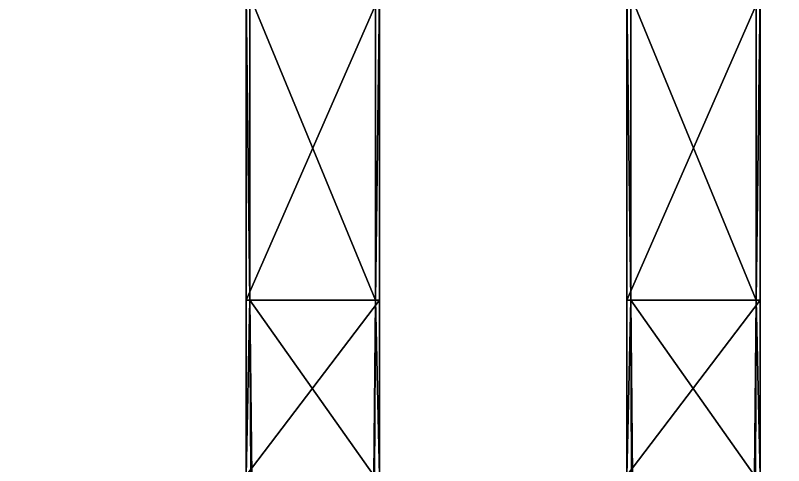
# Model space of a CAD drawing. Header units: millimetres. Extents: x -13000 to 13000, y -1300 to 1300.
# Drawn here: x -3140 to -2132, y -617 to -26 of the extents above; entities that cross this region are included whole.
import ezdxf

# ---------------------------------------------------------------- set-up
doc = ezdxf.new("R2010")
doc.units = ezdxf.units.MM
doc.layers.add('Rails', color=7, linetype='Continuous', true_color=0x068706)

msp = doc.modelspace()

# ---------------------------------------------------------------- meshes
at = {"layer": 'Rails', "color": 201, "true_color": 0xd59ae5}
mesh = msp.add_polyface(dxfattribs=at)
corners = [(-2337.6, 0, -50), (-2337.6, -400, -50), (-2332.4, -400, 90), (-2337.6, -630, -50), (-2667.6, -400, 90), (-2662.4, -400, -50), (-2662.4, 0, -50), (-2667.6, 0, 90), (-2662.4, -630, -50), (-2668.8, -630, 110), (-2668.8, -965, 110), (-2669.9, -630, 130), (-2837.6, 0, -50), (-2837.6, -400, -50), (-2832.4, -400, 90), (-2832.4, 0, 90), (-2837.6, -630, -50), (-2831.3, -630, 110), (-2830.1, -630, 130), (-3167.6, -400, 90), (-3162.4, -400, -50), (-3162.4, 0, -50), (-3167.6, 0, 90), (-3162.4, -630, -50), (-3168.8, -630, 110), (-3168.8, -965, 110), (-3169.9, -630, 130), (-3332.4, 0, 90), (-3337.6, -400, -50), (-3337.6, -630, -50), (-3332.4, -400, 90), (-3330.1, -630, 130)]
mesh.append_faces([[corners[k] for k in face] for face in [(9, 4, 11), (18, 14, 17), (24, 19, 26)]], dxfattribs={"color": 201})
mesh.append_faces([[corners[k] for k in face] for face in [(0, 1, 2), (2, 1, 3), (4, 5, 6), (6, 7, 4), (8, 9, 10), (4, 9, 8), (8, 5, 4), (12, 13, 14), (14, 15, 12), (16, 17, 14), (14, 13, 16), (15, 14, 4), (4, 7, 15), (13, 12, 6), (6, 5, 13), (16, 13, 5), (5, 8, 16), (14, 18, 11), (11, 4, 14), (18, 17, 9), (9, 11, 18), (19, 20, 21), (21, 22, 19), (23, 24, 25), (19, 24, 23), (23, 20, 19), (19, 22, 27), (21, 20, 28), (20, 23, 29), (26, 19, 30), (24, 26, 31)]], dxfattribs={"vtx2": -1, "color": 201})
mesh = msp.add_polyface(dxfattribs=at)
corners = [(-1837.6, 0, -50), (-1837.6, -400, -50), (-1832.4, -400, 90), (-1832.4, 0, 90), (-1837.6, -630, -50), (-1831.3, -630, 110), (-1830.1, -630, 130), (-1667.6, -400, 90), (-1667.6, 0, 90), (-1662.4, 0, -50), (-1662.4, -400, -50), (-1669.9, -630, 130), (-1668.8, -630, 110), (-2167.6, -400, 90), (-2162.4, -400, -50), (-2162.4, 0, -50), (-2167.6, 0, 90), (-2162.4, -630, -50), (-2168.8, -630, 110), (-2168.8, -965, 110), (-2169.9, -630, 130), (-2332.4, -400, 90), (-2332.4, 0, 90), (-2337.6, 0, -50), (-2337.6, -630, -50), (-2331.3, -630, 110), (-2330.1, -630, 130), (-2337.6, -400, -50)]
mesh.append_faces([[corners[k] for k in face] for face in [(6, 2, 5), (18, 13, 20), (26, 21, 25)]], dxfattribs={"color": 201})
mesh.append_faces([[corners[k] for k in face] for face in [(0, 1, 2), (2, 3, 0), (4, 5, 2), (2, 1, 4), (3, 2, 7), (7, 8, 3), (1, 0, 9), (9, 10, 1), (4, 1, 10), (2, 6, 11), (11, 7, 2), (6, 5, 12), (12, 11, 6), (13, 14, 15), (15, 16, 13), (17, 18, 19), (13, 18, 17), (17, 14, 13), (21, 22, 23), (24, 25, 21), (22, 21, 13), (13, 16, 22), (27, 23, 15), (15, 14, 27), (19, 18, 25), (24, 27, 14), (14, 17, 24), (21, 26, 20), (20, 13, 21), (26, 25, 18), (18, 20, 26)]], dxfattribs={"vtx2": -1, "color": 201})

doc.saveas('drawing.dxf')
